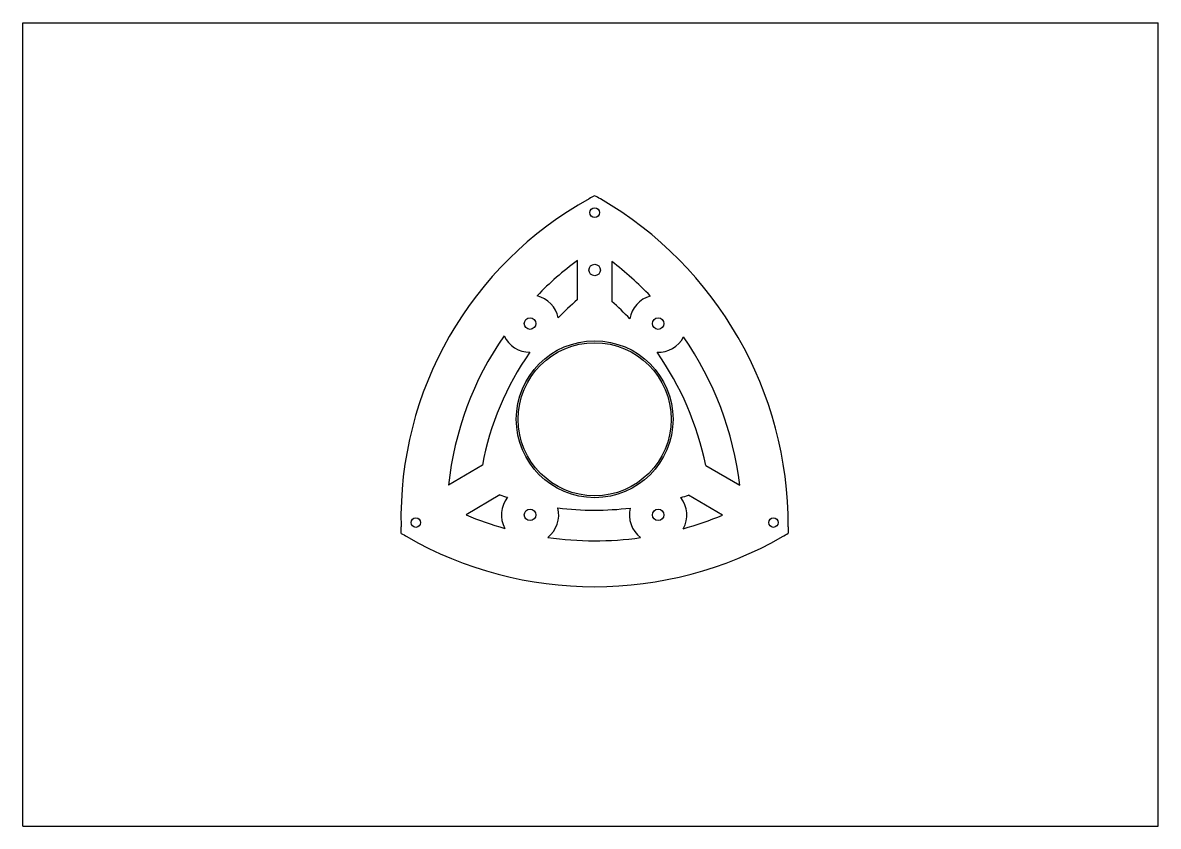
# Model space of a CAD drawing. Header units: millimetres. Extents: x 0 to 297, y 0 to 210.
import ezdxf

# ---------------------------------------------------------------- set-up
doc = ezdxf.new("R2010")
doc.units = ezdxf.units.MM
doc.header["$LTSCALE"] = 16.335
doc.layers.get('0').update_dxf_attribs({"linetype": 'CONTINUOUS'})
doc.layers.add('02___PRT_ALL_AXES', color=7, linetype='CONTINUOUS')

msp = doc.modelspace()

# ---------------------------------------------------------------- linework, layer by layer
at = {"color": 7, "linetype": 'CONTINUOUS'}
for p, q in [((0, 0), (0, 210)), ((0, 210), (297, 210)), ((297, 0), (297, 210)), ((145.09, 137.62), (145.09, 147.84)), ((154.09, 147.56), (154.09, 137.18)), ((120.22, 94.37), (111.38, 89.12)), ((178.63, 94.31), (187.58, 89.11)), ((124.79, 86.62), (115.98, 81.39)), ((183.05, 81.33), (174.11, 86.53)), ((0, 0), (297, 0))]:
    msp.add_line(p, q, dxfattribs=at)
for centre, radius in [((149.59, 160.37), 1.25), ((132.69, 131.37), 1.5), ((166.19, 131.37), 1.5), ((149.59, 106.37), 20.5), ((149.59, 106.37), 20), ((102.82, 79.37), 1.25), ((132.69, 81.37), 1.5), ((166.19, 81.37), 1.5), ((196.35, 79.37), 1.25)]:
    msp.add_circle(centre, radius, dxfattribs=at)
for centre, radius, start, end in [((194.33, 80.54), 95.4, 118.9659, 181.393), ((184.88, 97.62), 75.88, 117.7168, 118.9659), ((134.41, 135.26), 33.19, 59.8289, 62.7934), ((101.46, 78.59), 98.76, 359.829, 59.8289), ((194.33, 80.54), 83.39, 126.1939, 135.8294), ((101.46, 78.59), 86.76, 43.753, 52.6569), ((132.69, 131.37), 7.5, 11.3515, 75.8733), ((194.33, 80.54), 75.39, 130.7821, 136.0648), ((101.46, 78.59), 78.76, 43.2914, 48.0716), ((166.19, 131.37), 7.5, 105.9306, 170.6426), ((194.33, 80.54), 83.39, 145.151, 174.0919), ((132.69, 131.37), 7.5, 205.1071, 269.6289), ((166.19, 131.37), 7.5, 267.7534, 332.4654), ((101.46, 78.59), 86.76, 6.967, 34.643), ((194.33, 80.54), 75.39, 144.9156, 169.4256), ((101.46, 78.59), 78.76, 11.5161, 35.1046), ((149.59, 161.37), 78.76, 251.6474, 253.1646), ((149.59, 161.37), 78.76, 286.6504, 288.1419), ((132.69, 81.37), 7.5, 142.0015, 207.8742), ((132.69, 81.37), 7.5, 308.2691, 14.1418), ((149.59, 161.37), 78.76, 262.9787, 276.7946), ((166.19, 81.37), 7.5, 166.1532, 232.1757), ((166.19, 81.37), 7.5, 331.2694, 37.2918), ((149.59, 161.37), 86.76, 247.2109, 254.2636), ((149.59, 161.37), 86.76, 285.4942, 292.691), ((-3.48, 75.73), 102.47, 0.4617, 1.393), ((1521.23, 74.35), 1321.02, 179.82901, 179.90348), ((193.52, 238.02), 187.1, 239.6529, 240.1794), ((149.59, 161.37), 98.76, 240.1794, 299.829), ((149.59, 161.37), 86.76, 261.8797, 277.9508), ((130.78, 194.16), 136.56, 299.829, 300.5583)]:
    msp.add_arc(centre, radius, start, end, dxfattribs=at)
at = {"layer": '02___PRT_ALL_AXES', "color": 7, "linetype": 'CONTINUOUS'}
msp.add_circle((149.59, 145.37), 1.5, dxfattribs=at)

doc.saveas('drawing.dxf')
